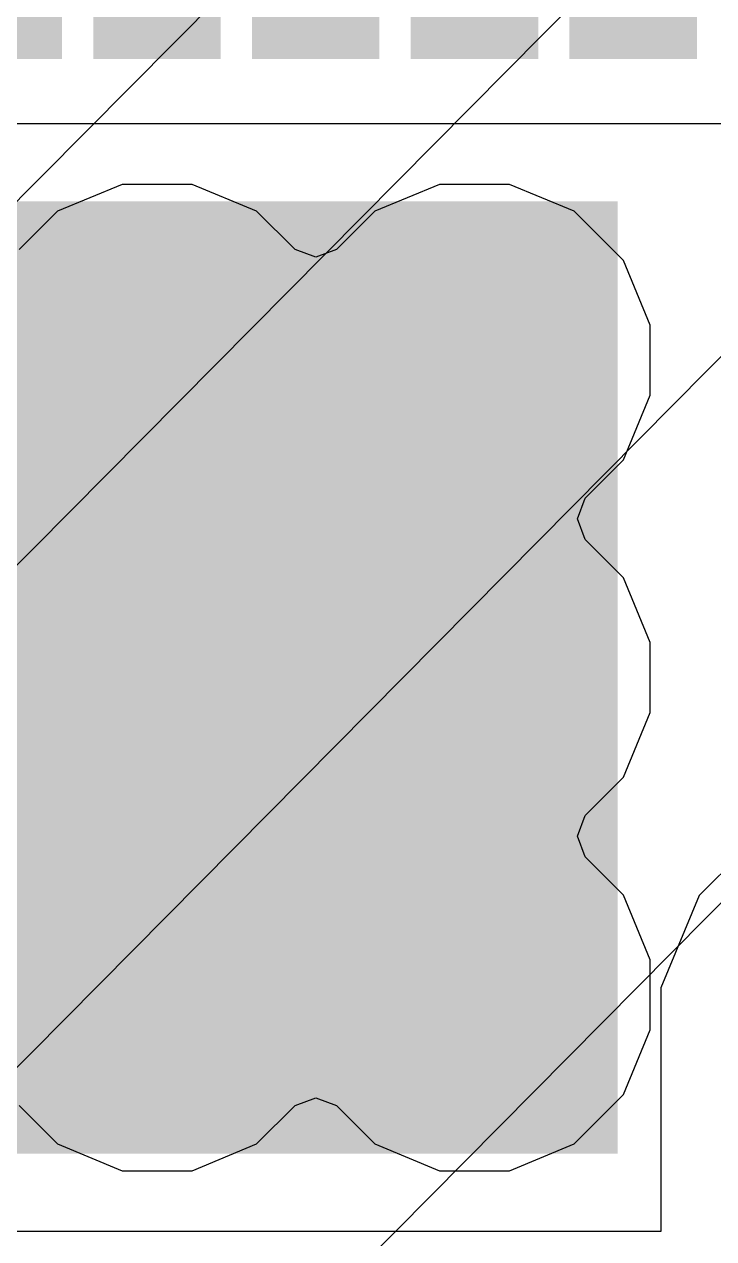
# Model space of a CAD drawing. Header units: inches. Extents: x -4 to 5258, y -4 to 5281.
# Drawn here: x 96.362 to 98.534, y 68.2 to 72.027 of the extents above; entities that cross this region are included whole.
import ezdxf

# ---------------------------------------------------------------- set-up
doc = ezdxf.new("R2010")
doc.units = ezdxf.units.IN
for name, color, linetype in [('Bottom Layer', 5, 'Continuous'), ('Bottom Solder', 6, 'Continuous'), ('Drill Drawing', 1, 'Continuous'), ('Layer 1', 16, 'Continuous'), ('Layer 2', 76, 'Continuous'), ('Top Layer', 1, 'Continuous'), ('Top Paste', 8, 'Continuous'), ('Top Solder', 216, 'Continuous'), ('Via Holes', 16, 'Continuous')]:
    doc.layers.add(name, color=color, linetype=linetype)

# ---------------------------------------------------------------- blocks, each defined once
blk = doc.blocks.new('HTSSOP_38_EP_4_4___5')
at = {"layer": 'Bottom Layer'}
h = blk.add_hatch(color=5, dxfattribs=at)
edge = h.paths.add_edge_path()
edge.add_arc((-1, -1), 0.3, 0, 360)
h = blk.add_hatch(color=5, dxfattribs=at)
edge = h.paths.add_edge_path()
edge.add_arc((0, -1), 0.3, 0, 360)
h = blk.add_hatch(color=5, dxfattribs=at)
edge = h.paths.add_edge_path()
edge.add_arc((1, -1), 0.3, 0, 360)
h = blk.add_hatch(color=5, dxfattribs=at)
edge = h.paths.add_edge_path()
edge.add_arc((-1, -2), 0.3, 0, 360)
h = blk.add_hatch(color=5, dxfattribs=at)
edge = h.paths.add_edge_path()
edge.add_arc((0, -2), 0.3, 0, 360)
h = blk.add_hatch(color=5, dxfattribs=at)
edge = h.paths.add_edge_path()
edge.add_arc((1, -2), 0.3, 0, 360)
at = {"layer": 'Bottom Solder'}
h = blk.add_hatch(color=6, dxfattribs=at)
edge = h.paths.add_edge_path()
edge.add_arc((-1, -1), 0.4016, 0, 360)
h = blk.add_hatch(color=6, dxfattribs=at)
edge = h.paths.add_edge_path()
edge.add_arc((0, -1), 0.4016, 0, 360)
h = blk.add_hatch(color=6, dxfattribs=at)
edge = h.paths.add_edge_path()
edge.add_arc((1, -1), 0.4016, 0, 360)
h = blk.add_hatch(color=6, dxfattribs=at)
edge = h.paths.add_edge_path()
edge.add_arc((-1, -2), 0.4016, 0, 360)
h = blk.add_hatch(color=6, dxfattribs=at)
edge = h.paths.add_edge_path()
edge.add_arc((0, -2), 0.4016, 0, 360)
h = blk.add_hatch(color=6, dxfattribs=at)
edge = h.paths.add_edge_path()
edge.add_arc((1, -2), 0.4016, 0, 360)
at = {"layer": 'Layer 1'}
h = blk.add_hatch(color=16, dxfattribs=at)
edge = h.paths.add_edge_path()
edge.add_arc((-1, -1), 0.3, 0, 360)
h = blk.add_hatch(color=16, dxfattribs=at)
edge = h.paths.add_edge_path()
edge.add_arc((0, -1), 0.3, 0, 360)
h = blk.add_hatch(color=16, dxfattribs=at)
edge = h.paths.add_edge_path()
edge.add_arc((1, -1), 0.3, 0, 360)
h = blk.add_hatch(color=16, dxfattribs=at)
edge = h.paths.add_edge_path()
edge.add_arc((-1, -2), 0.3, 0, 360)
h = blk.add_hatch(color=16, dxfattribs=at)
edge = h.paths.add_edge_path()
edge.add_arc((0, -2), 0.3, 0, 360)
h = blk.add_hatch(color=16, dxfattribs=at)
edge = h.paths.add_edge_path()
edge.add_arc((1, -2), 0.3, 0, 360)
at = {"layer": 'Layer 2'}
h = blk.add_hatch(color=76, dxfattribs=at)
edge = h.paths.add_edge_path()
edge.add_arc((-1, -1), 0.3, 0, 360)
h = blk.add_hatch(color=76, dxfattribs=at)
edge = h.paths.add_edge_path()
edge.add_arc((0, -1), 0.3, 0, 360)
h = blk.add_hatch(color=76, dxfattribs=at)
edge = h.paths.add_edge_path()
edge.add_arc((1, -1), 0.3, 0, 360)
h = blk.add_hatch(color=76, dxfattribs=at)
edge = h.paths.add_edge_path()
edge.add_arc((-1, -2), 0.3, 0, 360)
h = blk.add_hatch(color=76, dxfattribs=at)
edge = h.paths.add_edge_path()
edge.add_arc((0, -2), 0.3, 0, 360)
h = blk.add_hatch(color=76, dxfattribs=at)
edge = h.paths.add_edge_path()
edge.add_arc((1, -2), 0.3, 0, 360)
at = {"layer": 'Top Layer'}
for points in [[(1.45, 2.4), (1.45, -2.4), (-1.45, -2.4), (-1.45, 2.4)], [(3.6, -0.35), (3.6, -0.65), (2, -0.65), (2, -0.35)], [(3.6, -0.8499), (3.6, -1.1499), (2, -1.1499), (2, -0.8499)], [(3.6, -1.35), (3.6, -1.65), (2, -1.65), (2, -1.35)], [(3.6, -1.8499), (3.6, -2.1499), (2, -2.1499), (2, -1.8499)], [(3.6, -2.35), (3.6, -2.65), (2, -2.65), (2, -2.35)]]:
    blk.add_hatch(color=1, dxfattribs=at).paths.add_polyline_path(points)
h = blk.add_hatch(color=1, dxfattribs=at)
edge = h.paths.add_edge_path()
edge.add_arc((-1, -1), 0.3, 0, 360)
h = blk.add_hatch(color=1, dxfattribs=at)
edge = h.paths.add_edge_path()
edge.add_arc((0, -1), 0.3, 0, 360)
h = blk.add_hatch(color=1, dxfattribs=at)
edge = h.paths.add_edge_path()
edge.add_arc((1, -1), 0.3, 0, 360)
h = blk.add_hatch(color=1, dxfattribs=at)
edge = h.paths.add_edge_path()
edge.add_arc((-1, -2), 0.3, 0, 360)
h = blk.add_hatch(color=1, dxfattribs=at)
edge = h.paths.add_edge_path()
edge.add_arc((0, -2), 0.3, 0, 360)
h = blk.add_hatch(color=1, dxfattribs=at)
edge = h.paths.add_edge_path()
edge.add_arc((1, -2), 0.3, 0, 360)
at = {"layer": 'Top Paste'}
for points in [[(1.45, 2.4), (1.45, -2.4), (-1.45, -2.4), (-1.45, 2.4)], [(3.6, -0.35), (3.6, -0.65), (2, -0.65), (2, -0.35)], [(3.6, -0.8499), (3.6, -1.1499), (2, -1.1499), (2, -0.8499)], [(3.6, -1.35), (3.6, -1.65), (2, -1.65), (2, -1.35)], [(3.6, -1.8499), (3.6, -2.1499), (2, -2.1499), (2, -1.8499)], [(3.6, -2.35), (3.6, -2.65), (2, -2.65), (2, -2.35)]]:
    blk.add_hatch(color=8, dxfattribs=at).paths.add_polyline_path(points)
at = {"layer": 'Top Solder'}
for points in [[(1.5008, 2.4508), (1.5008, -2.4508), (-1.5008, -2.4508), (-1.5008, 2.4508)], [(3.6508, -0.2992), (3.6508, -0.7008), (1.9492, -0.7008), (1.9492, -0.2992)], [(3.6508, -0.7991), (3.6508, -1.2007), (1.9492, -1.2007), (1.9492, -0.7991)], [(3.6508, -1.2992), (3.6508, -1.7008), (1.9492, -1.7008), (1.9492, -1.2992)], [(3.6508, -1.7991), (3.6508, -2.2007), (1.9492, -2.2007), (1.9492, -1.7991)], [(3.6508, -2.2992), (3.6508, -2.7008), (1.9492, -2.7008), (1.9492, -2.2992)]]:
    blk.add_hatch(color=216, dxfattribs=at).paths.add_polyline_path(points)
h = blk.add_hatch(color=216, dxfattribs=at)
edge = h.paths.add_edge_path()
edge.add_arc((-1, -1), 0.4016, 0, 360)
h = blk.add_hatch(color=216, dxfattribs=at)
edge = h.paths.add_edge_path()
edge.add_arc((0, -1), 0.4016, 0, 360)
h = blk.add_hatch(color=216, dxfattribs=at)
edge = h.paths.add_edge_path()
edge.add_arc((1, -1), 0.4016, 0, 360)
h = blk.add_hatch(color=216, dxfattribs=at)
edge = h.paths.add_edge_path()
edge.add_arc((-1, -2), 0.4016, 0, 360)
h = blk.add_hatch(color=216, dxfattribs=at)
edge = h.paths.add_edge_path()
edge.add_arc((0, -2), 0.4016, 0, 360)
h = blk.add_hatch(color=216, dxfattribs=at)
edge = h.paths.add_edge_path()
edge.add_arc((1, -2), 0.4016, 0, 360)
at = {"layer": 'Via Holes'}
h = blk.add_hatch(color=7, dxfattribs=at)
edge = h.paths.add_edge_path()
edge.add_arc((-1, -1), 0.15, 0, 360)
h = blk.add_hatch(color=7, dxfattribs=at)
edge = h.paths.add_edge_path()
edge.add_arc((0, -1), 0.15, 0, 360)
h = blk.add_hatch(color=7, dxfattribs=at)
edge = h.paths.add_edge_path()
edge.add_arc((1, -1), 0.15, 0, 360)
h = blk.add_hatch(color=7, dxfattribs=at)
edge = h.paths.add_edge_path()
edge.add_arc((-1, -2), 0.15, 0, 360)
h = blk.add_hatch(color=7, dxfattribs=at)
edge = h.paths.add_edge_path()
edge.add_arc((0, -2), 0.15, 0, 360)
h = blk.add_hatch(color=7, dxfattribs=at)
edge = h.paths.add_edge_path()
edge.add_arc((1, -2), 0.15, 0, 360)
blk = doc.blocks.new('13_WQFN_HR__3_2__31')
at = {"layer": 'Top Solder'}
for p in [(-0.575, 1.8099), (-0.5467, -0.9227), (0.575, 1.81), (1.1783, -0.9227)]:
    blk.add_line(p, (5220.6763, 5271.621), dxfattribs=at)

msp = doc.modelspace()

# ---------------------------------------------------------------- hatches: boundary and pattern name
at = {"layer": 'Top Layer'}
msp.add_hatch(color=1, dxfattribs=at).paths.add_polyline_path([(98.1805, 71.4188), (92.7804, 71.4188), (92.7804, 68.5188), (98.1805, 68.5188)])

# ---------------------------------------------------------------- linework, layer by layer
at = {"layer": 'Drill Drawing'}
for points in [[(96.6535, 71.0958, 0.0508, 0.0508, 0), (96.6535, 71.2228, 0.0508, 0.0508, 0)], [(96.6535, 71.2228, 0.0508, 0.0508, 0), (96.9075, 71.2228, 0.0508, 0.0508, 0)], [(96.9075, 71.0958, 0.0508, 0.0508, 0), (96.9075, 71.2228, 0.0508, 0.0508, 0)], [(97.6535, 71.0958, 0.0508, 0.0508, 0), (97.6535, 71.2228, 0.0508, 0.0508, 0)], [(97.6535, 71.2228, 0.0508, 0.0508, 0), (97.9075, 71.2228, 0.0508, 0.0508, 0)], [(97.9075, 71.0958, 0.0508, 0.0508, 0), (97.9075, 71.2228, 0.0508, 0.0508, 0)], [(96.7043, 71.045, 0.0508, 0.0508, 0), (96.7043, 71.1212, 0.0508, 0.0508, 0)], [(96.7043, 71.1212, 0.0508, 0.0508, 0), (96.8567, 71.1212, 0.0508, 0.0508, 0)], [(96.8567, 71.045, 0.0508, 0.0508, 0), (96.8567, 71.1212, 0.0508, 0.0508, 0)], [(97.7043, 71.045, 0.0508, 0.0508, 0), (97.7043, 71.1212, 0.0508, 0.0508, 0)], [(97.7043, 71.1212, 0.0508, 0.0508, 0), (97.8567, 71.1212, 0.0508, 0.0508, 0)], [(97.8567, 71.045, 0.0508, 0.0508, 0), (97.8567, 71.1212, 0.0508, 0.0508, 0)], [(96.5265, 70.8418, 0.0508, 0.0508, 0), (96.5265, 71.0958, 0.0508, 0.0508, 0)], [(96.5265, 71.0958, 0.0508, 0.0508, 0), (96.6535, 71.0958, 0.0508, 0.0508, 0)], [(96.9075, 71.0958, 0.0508, 0.0508, 0), (97.0345, 71.0958, 0.0508, 0.0508, 0)], [(97.0345, 70.8418, 0.0508, 0.0508, 0), (97.0345, 71.0958, 0.0508, 0.0508, 0)], [(97.5265, 70.8418, 0.0508, 0.0508, 0), (97.5265, 71.0958, 0.0508, 0.0508, 0)], [(97.5265, 71.0958, 0.0508, 0.0508, 0), (97.6535, 71.0958, 0.0508, 0.0508, 0)], [(97.9075, 71.0958, 0.0508, 0.0508, 0), (98.0345, 71.0958, 0.0508, 0.0508, 0)], [(98.0345, 70.8418, 0.0508, 0.0508, 0), (98.0345, 71.0958, 0.0508, 0.0508, 0)], [(96.6281, 70.8926, 0.0508, 0.0508, 0), (96.6281, 71.045, 0.0508, 0.0508, 0)], [(96.6281, 71.045, 0.0508, 0.0508, 0), (96.7043, 71.045, 0.0508, 0.0508, 0)], [(96.8567, 71.045, 0.0508, 0.0508, 0), (96.9329, 71.045, 0.0508, 0.0508, 0)], [(96.9329, 70.8926, 0.0508, 0.0508, 0), (96.9329, 71.045, 0.0508, 0.0508, 0)], [(97.6281, 70.8926, 0.0508, 0.0508, 0), (97.6281, 71.045, 0.0508, 0.0508, 0)], [(97.6281, 71.045, 0.0508, 0.0508, 0), (97.7043, 71.045, 0.0508, 0.0508, 0)], [(97.8567, 71.045, 0.0508, 0.0508, 0), (97.9329, 71.045, 0.0508, 0.0508, 0)], [(97.9329, 70.8926, 0.0508, 0.0508, 0), (97.9329, 71.045, 0.0508, 0.0508, 0)], [(96.6281, 70.8926, 0.0508, 0.0508, 0), (96.7043, 70.8926, 0.0508, 0.0508, 0)], [(96.7043, 70.8164, 0.0508, 0.0508, 0), (96.7043, 70.8926, 0.0508, 0.0508, 0)], [(96.8567, 70.8926, 0.0508, 0.0508, 0), (96.9329, 70.8926, 0.0508, 0.0508, 0)], [(96.8567, 70.8164, 0.0508, 0.0508, 0), (96.8567, 70.8926, 0.0508, 0.0508, 0)], [(97.6281, 70.8926, 0.0508, 0.0508, 0), (97.7043, 70.8926, 0.0508, 0.0508, 0)], [(97.7043, 70.8164, 0.0508, 0.0508, 0), (97.7043, 70.8926, 0.0508, 0.0508, 0)], [(97.8567, 70.8926, 0.0508, 0.0508, 0), (97.9329, 70.8926, 0.0508, 0.0508, 0)], [(97.8567, 70.8164, 0.0508, 0.0508, 0), (97.8567, 70.8926, 0.0508, 0.0508, 0)], [(96.5265, 70.8418, 0.0508, 0.0508, 0), (96.6535, 70.8418, 0.0508, 0.0508, 0)], [(96.6535, 70.7148, 0.0508, 0.0508, 0), (96.6535, 70.8418, 0.0508, 0.0508, 0)], [(96.7043, 70.8164, 0.0508, 0.0508, 0), (96.8567, 70.8164, 0.0508, 0.0508, 0)], [(96.9075, 70.8418, 0.0508, 0.0508, 0), (97.0345, 70.8418, 0.0508, 0.0508, 0)], [(96.9075, 70.7148, 0.0508, 0.0508, 0), (96.9075, 70.8418, 0.0508, 0.0508, 0)], [(97.5265, 70.8418, 0.0508, 0.0508, 0), (97.6535, 70.8418, 0.0508, 0.0508, 0)], [(97.6535, 70.7148, 0.0508, 0.0508, 0), (97.6535, 70.8418, 0.0508, 0.0508, 0)], [(97.7043, 70.8164, 0.0508, 0.0508, 0), (97.8567, 70.8164, 0.0508, 0.0508, 0)], [(97.9075, 70.8418, 0.0508, 0.0508, 0), (98.0345, 70.8418, 0.0508, 0.0508, 0)], [(97.9075, 70.7148, 0.0508, 0.0508, 0), (97.9075, 70.8418, 0.0508, 0.0508, 0)], [(96.6535, 70.7148, 0.0508, 0.0508, 0), (96.9075, 70.7148, 0.0508, 0.0508, 0)], [(97.6535, 70.7148, 0.0508, 0.0508, 0), (97.9075, 70.7148, 0.0508, 0.0508, 0)], [(96.6535, 70.0958, 0.0508, 0.0508, 0), (96.6535, 70.2228, 0.0508, 0.0508, 0)], [(96.6535, 70.2228, 0.0508, 0.0508, 0), (96.9075, 70.2228, 0.0508, 0.0508, 0)], [(96.9075, 70.0958, 0.0508, 0.0508, 0), (96.9075, 70.2228, 0.0508, 0.0508, 0)], [(97.6535, 70.0958, 0.0508, 0.0508, 0), (97.6535, 70.2228, 0.0508, 0.0508, 0)], [(97.6535, 70.2228, 0.0508, 0.0508, 0), (97.9075, 70.2228, 0.0508, 0.0508, 0)], [(97.9075, 70.0958, 0.0508, 0.0508, 0), (97.9075, 70.2228, 0.0508, 0.0508, 0)], [(96.5265, 69.8418, 0.0508, 0.0508, 0), (96.5265, 70.0958, 0.0508, 0.0508, 0)], [(96.5265, 70.0958, 0.0508, 0.0508, 0), (96.6535, 70.0958, 0.0508, 0.0508, 0)], [(96.7043, 70.045, 0.0508, 0.0508, 0), (96.7043, 70.1212, 0.0508, 0.0508, 0)], [(96.7043, 70.1212, 0.0508, 0.0508, 0), (96.8567, 70.1212, 0.0508, 0.0508, 0)], [(96.8567, 70.045, 0.0508, 0.0508, 0), (96.8567, 70.1212, 0.0508, 0.0508, 0)], [(96.9075, 70.0958, 0.0508, 0.0508, 0), (97.0345, 70.0958, 0.0508, 0.0508, 0)], [(97.0345, 69.8418, 0.0508, 0.0508, 0), (97.0345, 70.0958, 0.0508, 0.0508, 0)], [(97.5265, 69.8418, 0.0508, 0.0508, 0), (97.5265, 70.0958, 0.0508, 0.0508, 0)], [(97.5265, 70.0958, 0.0508, 0.0508, 0), (97.6535, 70.0958, 0.0508, 0.0508, 0)], [(97.7043, 70.045, 0.0508, 0.0508, 0), (97.7043, 70.1212, 0.0508, 0.0508, 0)], [(97.7043, 70.1212, 0.0508, 0.0508, 0), (97.8567, 70.1212, 0.0508, 0.0508, 0)], [(97.8567, 70.045, 0.0508, 0.0508, 0), (97.8567, 70.1212, 0.0508, 0.0508, 0)], [(97.9075, 70.0958, 0.0508, 0.0508, 0), (98.0345, 70.0958, 0.0508, 0.0508, 0)], [(98.0345, 69.8418, 0.0508, 0.0508, 0), (98.0345, 70.0958, 0.0508, 0.0508, 0)], [(96.6281, 69.8926, 0.0508, 0.0508, 0), (96.6281, 70.045, 0.0508, 0.0508, 0)], [(96.6281, 70.045, 0.0508, 0.0508, 0), (96.7043, 70.045, 0.0508, 0.0508, 0)], [(96.8567, 70.045, 0.0508, 0.0508, 0), (96.9329, 70.045, 0.0508, 0.0508, 0)], [(96.9329, 69.8926, 0.0508, 0.0508, 0), (96.9329, 70.045, 0.0508, 0.0508, 0)], [(97.6281, 69.8926, 0.0508, 0.0508, 0), (97.6281, 70.045, 0.0508, 0.0508, 0)], [(97.6281, 70.045, 0.0508, 0.0508, 0), (97.7043, 70.045, 0.0508, 0.0508, 0)], [(97.8567, 70.045, 0.0508, 0.0508, 0), (97.9329, 70.045, 0.0508, 0.0508, 0)], [(97.9329, 69.8926, 0.0508, 0.0508, 0), (97.9329, 70.045, 0.0508, 0.0508, 0)], [(96.6281, 69.8926, 0.0508, 0.0508, 0), (96.7043, 69.8926, 0.0508, 0.0508, 0)], [(96.7043, 69.8164, 0.0508, 0.0508, 0), (96.7043, 69.8926, 0.0508, 0.0508, 0)], [(96.8567, 69.8926, 0.0508, 0.0508, 0), (96.9329, 69.8926, 0.0508, 0.0508, 0)], [(96.8567, 69.8164, 0.0508, 0.0508, 0), (96.8567, 69.8926, 0.0508, 0.0508, 0)], [(97.6281, 69.8926, 0.0508, 0.0508, 0), (97.7043, 69.8926, 0.0508, 0.0508, 0)], [(97.7043, 69.8164, 0.0508, 0.0508, 0), (97.7043, 69.8926, 0.0508, 0.0508, 0)], [(97.8567, 69.8926, 0.0508, 0.0508, 0), (97.9329, 69.8926, 0.0508, 0.0508, 0)], [(97.8567, 69.8164, 0.0508, 0.0508, 0), (97.8567, 69.8926, 0.0508, 0.0508, 0)], [(96.5265, 69.8418, 0.0508, 0.0508, 0), (96.6535, 69.8418, 0.0508, 0.0508, 0)], [(96.6535, 69.7148, 0.0508, 0.0508, 0), (96.6535, 69.8418, 0.0508, 0.0508, 0)], [(96.7043, 69.8164, 0.0508, 0.0508, 0), (96.8567, 69.8164, 0.0508, 0.0508, 0)], [(96.9075, 69.8418, 0.0508, 0.0508, 0), (97.0345, 69.8418, 0.0508, 0.0508, 0)], [(96.9075, 69.7148, 0.0508, 0.0508, 0), (96.9075, 69.8418, 0.0508, 0.0508, 0)], [(97.5265, 69.8418, 0.0508, 0.0508, 0), (97.6535, 69.8418, 0.0508, 0.0508, 0)], [(97.6535, 69.7148, 0.0508, 0.0508, 0), (97.6535, 69.8418, 0.0508, 0.0508, 0)], [(97.7043, 69.8164, 0.0508, 0.0508, 0), (97.8567, 69.8164, 0.0508, 0.0508, 0)], [(97.9075, 69.8418, 0.0508, 0.0508, 0), (98.0345, 69.8418, 0.0508, 0.0508, 0)], [(97.9075, 69.7148, 0.0508, 0.0508, 0), (97.9075, 69.8418, 0.0508, 0.0508, 0)], [(96.6535, 69.7148, 0.0508, 0.0508, 0), (96.9075, 69.7148, 0.0508, 0.0508, 0)], [(97.6535, 69.7148, 0.0508, 0.0508, 0), (97.9075, 69.7148, 0.0508, 0.0508, 0)], [(96.6535, 69.0958, 0.0508, 0.0508, 0), (96.6535, 69.2228, 0.0508, 0.0508, 0)], [(96.6535, 69.2228, 0.0508, 0.0508, 0), (96.9075, 69.2228, 0.0508, 0.0508, 0)], [(96.9075, 69.0958, 0.0508, 0.0508, 0), (96.9075, 69.2228, 0.0508, 0.0508, 0)], [(97.6535, 69.0958, 0.0508, 0.0508, 0), (97.6535, 69.2228, 0.0508, 0.0508, 0)], [(97.6535, 69.2228, 0.0508, 0.0508, 0), (97.9075, 69.2228, 0.0508, 0.0508, 0)], [(97.9075, 69.0958, 0.0508, 0.0508, 0), (97.9075, 69.2228, 0.0508, 0.0508, 0)], [(96.5265, 68.8418, 0.0508, 0.0508, 0), (96.5265, 69.0958, 0.0508, 0.0508, 0)], [(96.5265, 69.0958, 0.0508, 0.0508, 0), (96.6535, 69.0958, 0.0508, 0.0508, 0)], [(96.7043, 69.045, 0.0508, 0.0508, 0), (96.7043, 69.1212, 0.0508, 0.0508, 0)], [(96.7043, 69.1212, 0.0508, 0.0508, 0), (96.8567, 69.1212, 0.0508, 0.0508, 0)], [(96.8567, 69.045, 0.0508, 0.0508, 0), (96.8567, 69.1212, 0.0508, 0.0508, 0)], [(96.9075, 69.0958, 0.0508, 0.0508, 0), (97.0345, 69.0958, 0.0508, 0.0508, 0)], [(97.0345, 68.8418, 0.0508, 0.0508, 0), (97.0345, 69.0958, 0.0508, 0.0508, 0)], [(97.5265, 68.8418, 0.0508, 0.0508, 0), (97.5265, 69.0958, 0.0508, 0.0508, 0)], [(97.5265, 69.0958, 0.0508, 0.0508, 0), (97.6535, 69.0958, 0.0508, 0.0508, 0)], [(97.7043, 69.045, 0.0508, 0.0508, 0), (97.7043, 69.1212, 0.0508, 0.0508, 0)], [(97.7043, 69.1212, 0.0508, 0.0508, 0), (97.8567, 69.1212, 0.0508, 0.0508, 0)], [(97.8567, 69.045, 0.0508, 0.0508, 0), (97.8567, 69.1212, 0.0508, 0.0508, 0)], [(97.9075, 69.0958, 0.0508, 0.0508, 0), (98.0345, 69.0958, 0.0508, 0.0508, 0)], [(98.0345, 68.8418, 0.0508, 0.0508, 0), (98.0345, 69.0958, 0.0508, 0.0508, 0)], [(96.6281, 68.8926, 0.0508, 0.0508, 0), (96.6281, 69.045, 0.0508, 0.0508, 0)], [(96.6281, 69.045, 0.0508, 0.0508, 0), (96.7043, 69.045, 0.0508, 0.0508, 0)], [(96.8567, 69.045, 0.0508, 0.0508, 0), (96.9329, 69.045, 0.0508, 0.0508, 0)], [(96.9329, 68.8926, 0.0508, 0.0508, 0), (96.9329, 69.045, 0.0508, 0.0508, 0)], [(97.6281, 68.8926, 0.0508, 0.0508, 0), (97.6281, 69.045, 0.0508, 0.0508, 0)], [(97.6281, 69.045, 0.0508, 0.0508, 0), (97.7043, 69.045, 0.0508, 0.0508, 0)], [(97.8567, 69.045, 0.0508, 0.0508, 0), (97.9329, 69.045, 0.0508, 0.0508, 0)], [(97.9329, 68.8926, 0.0508, 0.0508, 0), (97.9329, 69.045, 0.0508, 0.0508, 0)], [(96.6281, 68.8926, 0.0508, 0.0508, 0), (96.7043, 68.8926, 0.0508, 0.0508, 0)], [(96.7043, 68.8164, 0.0508, 0.0508, 0), (96.7043, 68.8926, 0.0508, 0.0508, 0)], [(96.8567, 68.8926, 0.0508, 0.0508, 0), (96.9329, 68.8926, 0.0508, 0.0508, 0)], [(96.8567, 68.8164, 0.0508, 0.0508, 0), (96.8567, 68.8926, 0.0508, 0.0508, 0)], [(97.6281, 68.8926, 0.0508, 0.0508, 0), (97.7043, 68.8926, 0.0508, 0.0508, 0)], [(97.7043, 68.8164, 0.0508, 0.0508, 0), (97.7043, 68.8926, 0.0508, 0.0508, 0)], [(97.8567, 68.8926, 0.0508, 0.0508, 0), (97.9329, 68.8926, 0.0508, 0.0508, 0)], [(97.8567, 68.8164, 0.0508, 0.0508, 0), (97.8567, 68.8926, 0.0508, 0.0508, 0)], [(96.5265, 68.8418, 0.0508, 0.0508, 0), (96.6535, 68.8418, 0.0508, 0.0508, 0)], [(96.6535, 68.7148, 0.0508, 0.0508, 0), (96.6535, 68.8418, 0.0508, 0.0508, 0)], [(96.9075, 68.8418, 0.0508, 0.0508, 0), (97.0345, 68.8418, 0.0508, 0.0508, 0)], [(96.9075, 68.7148, 0.0508, 0.0508, 0), (96.9075, 68.8418, 0.0508, 0.0508, 0)], [(97.5265, 68.8418, 0.0508, 0.0508, 0), (97.6535, 68.8418, 0.0508, 0.0508, 0)], [(97.6535, 68.7148, 0.0508, 0.0508, 0), (97.6535, 68.8418, 0.0508, 0.0508, 0)], [(97.9075, 68.8418, 0.0508, 0.0508, 0), (98.0345, 68.8418, 0.0508, 0.0508, 0)], [(97.9075, 68.7148, 0.0508, 0.0508, 0), (97.9075, 68.8418, 0.0508, 0.0508, 0)], [(96.7043, 68.8164, 0.0508, 0.0508, 0), (96.8567, 68.8164, 0.0508, 0.0508, 0)], [(97.7043, 68.8164, 0.0508, 0.0508, 0), (97.8567, 68.8164, 0.0508, 0.0508, 0)], [(96.6535, 68.7148, 0.0508, 0.0508, 0), (96.9075, 68.7148, 0.0508, 0.0508, 0)], [(97.6535, 68.7148, 0.0508, 0.0508, 0), (97.9075, 68.7148, 0.0508, 0.0508, 0)]]:
    msp.add_lwpolyline(points, format="xyseb", dxfattribs=at)
for points in [[(96.6408, 71.2228, 0.0254, 0.0254, 1), (96.6662, 71.2228, 0.0254, 0.0254, 1)], [(96.6408, 71.2228, 0.0254, 0.0254, 1), (96.6662, 71.2228, 0.0254, 0.0254, 1)], [(96.8948, 71.2228, 0.0254, 0.0254, 1), (96.9202, 71.2228, 0.0254, 0.0254, 1)], [(96.8948, 71.2228, 0.0254, 0.0254, 1), (96.9202, 71.2228, 0.0254, 0.0254, 1)], [(97.6408, 71.2228, 0.0254, 0.0254, 1), (97.6662, 71.2228, 0.0254, 0.0254, 1)], [(97.6408, 71.2228, 0.0254, 0.0254, 1), (97.6662, 71.2228, 0.0254, 0.0254, 1)], [(97.8948, 71.2228, 0.0254, 0.0254, 1), (97.9202, 71.2228, 0.0254, 0.0254, 1)], [(97.8948, 71.2228, 0.0254, 0.0254, 1), (97.9202, 71.2228, 0.0254, 0.0254, 1)], [(96.6916, 71.1212, 0.0254, 0.0254, 1), (96.717, 71.1212, 0.0254, 0.0254, 1)], [(96.6916, 71.1212, 0.0254, 0.0254, 1), (96.717, 71.1212, 0.0254, 0.0254, 1)], [(96.844, 71.1212, 0.0254, 0.0254, 1), (96.8694, 71.1212, 0.0254, 0.0254, 1)], [(96.844, 71.1212, 0.0254, 0.0254, 1), (96.8694, 71.1212, 0.0254, 0.0254, 1)], [(97.6916, 71.1212, 0.0254, 0.0254, 1), (97.717, 71.1212, 0.0254, 0.0254, 1)], [(97.6916, 71.1212, 0.0254, 0.0254, 1), (97.717, 71.1212, 0.0254, 0.0254, 1)], [(97.844, 71.1212, 0.0254, 0.0254, 1), (97.8694, 71.1212, 0.0254, 0.0254, 1)], [(97.844, 71.1212, 0.0254, 0.0254, 1), (97.8694, 71.1212, 0.0254, 0.0254, 1)], [(96.5138, 71.0958, 0.0254, 0.0254, 1), (96.5392, 71.0958, 0.0254, 0.0254, 1)], [(96.5138, 71.0958, 0.0254, 0.0254, 1), (96.5392, 71.0958, 0.0254, 0.0254, 1)], [(96.6408, 71.0958, 0.0254, 0.0254, 1), (96.6662, 71.0958, 0.0254, 0.0254, 1)], [(96.6408, 71.0958, 0.0254, 0.0254, 1), (96.6662, 71.0958, 0.0254, 0.0254, 1)], [(96.8948, 71.0958, 0.0254, 0.0254, 1), (96.9202, 71.0958, 0.0254, 0.0254, 1)], [(96.8948, 71.0958, 0.0254, 0.0254, 1), (96.9202, 71.0958, 0.0254, 0.0254, 1)], [(97.0218, 71.0958, 0.0254, 0.0254, 1), (97.0472, 71.0958, 0.0254, 0.0254, 1)], [(97.0218, 71.0958, 0.0254, 0.0254, 1), (97.0472, 71.0958, 0.0254, 0.0254, 1)], [(97.5138, 71.0958, 0.0254, 0.0254, 1), (97.5392, 71.0958, 0.0254, 0.0254, 1)], [(97.5138, 71.0958, 0.0254, 0.0254, 1), (97.5392, 71.0958, 0.0254, 0.0254, 1)], [(97.6408, 71.0958, 0.0254, 0.0254, 1), (97.6662, 71.0958, 0.0254, 0.0254, 1)], [(97.6408, 71.0958, 0.0254, 0.0254, 1), (97.6662, 71.0958, 0.0254, 0.0254, 1)], [(97.8948, 71.0958, 0.0254, 0.0254, 1), (97.9202, 71.0958, 0.0254, 0.0254, 1)], [(97.8948, 71.0958, 0.0254, 0.0254, 1), (97.9202, 71.0958, 0.0254, 0.0254, 1)], [(98.0218, 71.0958, 0.0254, 0.0254, 1), (98.0472, 71.0958, 0.0254, 0.0254, 1)], [(98.0218, 71.0958, 0.0254, 0.0254, 1), (98.0472, 71.0958, 0.0254, 0.0254, 1)], [(96.6154, 71.045, 0.0254, 0.0254, 1), (96.6408, 71.045, 0.0254, 0.0254, 1)], [(96.6154, 71.045, 0.0254, 0.0254, 1), (96.6408, 71.045, 0.0254, 0.0254, 1)], [(96.6916, 71.045, 0.0254, 0.0254, 1), (96.717, 71.045, 0.0254, 0.0254, 1)], [(96.6916, 71.045, 0.0254, 0.0254, 1), (96.717, 71.045, 0.0254, 0.0254, 1)], [(96.844, 71.045, 0.0254, 0.0254, 1), (96.8694, 71.045, 0.0254, 0.0254, 1)], [(96.844, 71.045, 0.0254, 0.0254, 1), (96.8694, 71.045, 0.0254, 0.0254, 1)], [(96.9202, 71.045, 0.0254, 0.0254, 1), (96.9456, 71.045, 0.0254, 0.0254, 1)], [(96.9202, 71.045, 0.0254, 0.0254, 1), (96.9456, 71.045, 0.0254, 0.0254, 1)], [(97.6154, 71.045, 0.0254, 0.0254, 1), (97.6408, 71.045, 0.0254, 0.0254, 1)], [(97.6154, 71.045, 0.0254, 0.0254, 1), (97.6408, 71.045, 0.0254, 0.0254, 1)], [(97.6916, 71.045, 0.0254, 0.0254, 1), (97.717, 71.045, 0.0254, 0.0254, 1)], [(97.6916, 71.045, 0.0254, 0.0254, 1), (97.717, 71.045, 0.0254, 0.0254, 1)], [(97.844, 71.045, 0.0254, 0.0254, 1), (97.8694, 71.045, 0.0254, 0.0254, 1)], [(97.844, 71.045, 0.0254, 0.0254, 1), (97.8694, 71.045, 0.0254, 0.0254, 1)], [(97.9202, 71.045, 0.0254, 0.0254, 1), (97.9456, 71.045, 0.0254, 0.0254, 1)], [(97.9202, 71.045, 0.0254, 0.0254, 1), (97.9456, 71.045, 0.0254, 0.0254, 1)], [(96.6154, 70.8926, 0.0254, 0.0254, 1), (96.6408, 70.8926, 0.0254, 0.0254, 1)], [(96.6154, 70.8926, 0.0254, 0.0254, 1), (96.6408, 70.8926, 0.0254, 0.0254, 1)], [(96.6916, 70.8926, 0.0254, 0.0254, 1), (96.717, 70.8926, 0.0254, 0.0254, 1)], [(96.6916, 70.8926, 0.0254, 0.0254, 1), (96.717, 70.8926, 0.0254, 0.0254, 1)], [(96.844, 70.8926, 0.0254, 0.0254, 1), (96.8694, 70.8926, 0.0254, 0.0254, 1)], [(96.844, 70.8926, 0.0254, 0.0254, 1), (96.8694, 70.8926, 0.0254, 0.0254, 1)], [(96.9202, 70.8926, 0.0254, 0.0254, 1), (96.9456, 70.8926, 0.0254, 0.0254, 1)], [(96.9202, 70.8926, 0.0254, 0.0254, 1), (96.9456, 70.8926, 0.0254, 0.0254, 1)], [(97.6154, 70.8926, 0.0254, 0.0254, 1), (97.6408, 70.8926, 0.0254, 0.0254, 1)], [(97.6154, 70.8926, 0.0254, 0.0254, 1), (97.6408, 70.8926, 0.0254, 0.0254, 1)], [(97.6916, 70.8926, 0.0254, 0.0254, 1), (97.717, 70.8926, 0.0254, 0.0254, 1)], [(97.6916, 70.8926, 0.0254, 0.0254, 1), (97.717, 70.8926, 0.0254, 0.0254, 1)], [(97.844, 70.8926, 0.0254, 0.0254, 1), (97.8694, 70.8926, 0.0254, 0.0254, 1)], [(97.844, 70.8926, 0.0254, 0.0254, 1), (97.8694, 70.8926, 0.0254, 0.0254, 1)], [(97.9202, 70.8926, 0.0254, 0.0254, 1), (97.9456, 70.8926, 0.0254, 0.0254, 1)], [(97.9202, 70.8926, 0.0254, 0.0254, 1), (97.9456, 70.8926, 0.0254, 0.0254, 1)], [(96.5138, 70.8418, 0.0254, 0.0254, 1), (96.5392, 70.8418, 0.0254, 0.0254, 1)], [(96.5138, 70.8418, 0.0254, 0.0254, 1), (96.5392, 70.8418, 0.0254, 0.0254, 1)], [(96.6408, 70.8418, 0.0254, 0.0254, 1), (96.6662, 70.8418, 0.0254, 0.0254, 1)], [(96.6408, 70.8418, 0.0254, 0.0254, 1), (96.6662, 70.8418, 0.0254, 0.0254, 1)], [(96.6916, 70.8164, 0.0254, 0.0254, 1), (96.717, 70.8164, 0.0254, 0.0254, 1)], [(96.6916, 70.8164, 0.0254, 0.0254, 1), (96.717, 70.8164, 0.0254, 0.0254, 1)], [(96.844, 70.8164, 0.0254, 0.0254, 1), (96.8694, 70.8164, 0.0254, 0.0254, 1)], [(96.844, 70.8164, 0.0254, 0.0254, 1), (96.8694, 70.8164, 0.0254, 0.0254, 1)], [(96.8948, 70.8418, 0.0254, 0.0254, 1), (96.9202, 70.8418, 0.0254, 0.0254, 1)], [(96.8948, 70.8418, 0.0254, 0.0254, 1), (96.9202, 70.8418, 0.0254, 0.0254, 1)], [(97.0218, 70.8418, 0.0254, 0.0254, 1), (97.0472, 70.8418, 0.0254, 0.0254, 1)], [(97.0218, 70.8418, 0.0254, 0.0254, 1), (97.0472, 70.8418, 0.0254, 0.0254, 1)], [(97.5138, 70.8418, 0.0254, 0.0254, 1), (97.5392, 70.8418, 0.0254, 0.0254, 1)], [(97.5138, 70.8418, 0.0254, 0.0254, 1), (97.5392, 70.8418, 0.0254, 0.0254, 1)], [(97.6408, 70.8418, 0.0254, 0.0254, 1), (97.6662, 70.8418, 0.0254, 0.0254, 1)], [(97.6408, 70.8418, 0.0254, 0.0254, 1), (97.6662, 70.8418, 0.0254, 0.0254, 1)], [(97.6916, 70.8164, 0.0254, 0.0254, 1), (97.717, 70.8164, 0.0254, 0.0254, 1)], [(97.6916, 70.8164, 0.0254, 0.0254, 1), (97.717, 70.8164, 0.0254, 0.0254, 1)], [(97.844, 70.8164, 0.0254, 0.0254, 1), (97.8694, 70.8164, 0.0254, 0.0254, 1)], [(97.844, 70.8164, 0.0254, 0.0254, 1), (97.8694, 70.8164, 0.0254, 0.0254, 1)], [(97.8948, 70.8418, 0.0254, 0.0254, 1), (97.9202, 70.8418, 0.0254, 0.0254, 1)], [(97.8948, 70.8418, 0.0254, 0.0254, 1), (97.9202, 70.8418, 0.0254, 0.0254, 1)], [(98.0218, 70.8418, 0.0254, 0.0254, 1), (98.0472, 70.8418, 0.0254, 0.0254, 1)], [(98.0218, 70.8418, 0.0254, 0.0254, 1), (98.0472, 70.8418, 0.0254, 0.0254, 1)], [(96.6408, 70.7148, 0.0254, 0.0254, 1), (96.6662, 70.7148, 0.0254, 0.0254, 1)], [(96.6408, 70.7148, 0.0254, 0.0254, 1), (96.6662, 70.7148, 0.0254, 0.0254, 1)], [(96.8948, 70.7148, 0.0254, 0.0254, 1), (96.9202, 70.7148, 0.0254, 0.0254, 1)], [(96.8948, 70.7148, 0.0254, 0.0254, 1), (96.9202, 70.7148, 0.0254, 0.0254, 1)], [(97.6408, 70.7148, 0.0254, 0.0254, 1), (97.6662, 70.7148, 0.0254, 0.0254, 1)], [(97.6408, 70.7148, 0.0254, 0.0254, 1), (97.6662, 70.7148, 0.0254, 0.0254, 1)], [(97.8948, 70.7148, 0.0254, 0.0254, 1), (97.9202, 70.7148, 0.0254, 0.0254, 1)], [(97.8948, 70.7148, 0.0254, 0.0254, 1), (97.9202, 70.7148, 0.0254, 0.0254, 1)], [(96.6408, 70.2228, 0.0254, 0.0254, 1), (96.6662, 70.2228, 0.0254, 0.0254, 1)], [(96.6408, 70.2228, 0.0254, 0.0254, 1), (96.6662, 70.2228, 0.0254, 0.0254, 1)], [(96.8948, 70.2228, 0.0254, 0.0254, 1), (96.9202, 70.2228, 0.0254, 0.0254, 1)], [(96.8948, 70.2228, 0.0254, 0.0254, 1), (96.9202, 70.2228, 0.0254, 0.0254, 1)], [(97.6408, 70.2228, 0.0254, 0.0254, 1), (97.6662, 70.2228, 0.0254, 0.0254, 1)], [(97.6408, 70.2228, 0.0254, 0.0254, 1), (97.6662, 70.2228, 0.0254, 0.0254, 1)], [(97.8948, 70.2228, 0.0254, 0.0254, 1), (97.9202, 70.2228, 0.0254, 0.0254, 1)], [(97.8948, 70.2228, 0.0254, 0.0254, 1), (97.9202, 70.2228, 0.0254, 0.0254, 1)], [(96.5138, 70.0958, 0.0254, 0.0254, 1), (96.5392, 70.0958, 0.0254, 0.0254, 1)], [(96.5138, 70.0958, 0.0254, 0.0254, 1), (96.5392, 70.0958, 0.0254, 0.0254, 1)], [(96.6408, 70.0958, 0.0254, 0.0254, 1), (96.6662, 70.0958, 0.0254, 0.0254, 1)], [(96.6408, 70.0958, 0.0254, 0.0254, 1), (96.6662, 70.0958, 0.0254, 0.0254, 1)], [(96.6916, 70.1212, 0.0254, 0.0254, 1), (96.717, 70.1212, 0.0254, 0.0254, 1)], [(96.6916, 70.1212, 0.0254, 0.0254, 1), (96.717, 70.1212, 0.0254, 0.0254, 1)], [(96.844, 70.1212, 0.0254, 0.0254, 1), (96.8694, 70.1212, 0.0254, 0.0254, 1)], [(96.844, 70.1212, 0.0254, 0.0254, 1), (96.8694, 70.1212, 0.0254, 0.0254, 1)], [(96.8948, 70.0958, 0.0254, 0.0254, 1), (96.9202, 70.0958, 0.0254, 0.0254, 1)], [(96.8948, 70.0958, 0.0254, 0.0254, 1), (96.9202, 70.0958, 0.0254, 0.0254, 1)], [(97.0218, 70.0958, 0.0254, 0.0254, 1), (97.0472, 70.0958, 0.0254, 0.0254, 1)], [(97.0218, 70.0958, 0.0254, 0.0254, 1), (97.0472, 70.0958, 0.0254, 0.0254, 1)], [(97.5138, 70.0958, 0.0254, 0.0254, 1), (97.5392, 70.0958, 0.0254, 0.0254, 1)], [(97.5138, 70.0958, 0.0254, 0.0254, 1), (97.5392, 70.0958, 0.0254, 0.0254, 1)], [(97.6408, 70.0958, 0.0254, 0.0254, 1), (97.6662, 70.0958, 0.0254, 0.0254, 1)], [(97.6408, 70.0958, 0.0254, 0.0254, 1), (97.6662, 70.0958, 0.0254, 0.0254, 1)], [(97.6916, 70.1212, 0.0254, 0.0254, 1), (97.717, 70.1212, 0.0254, 0.0254, 1)], [(97.6916, 70.1212, 0.0254, 0.0254, 1), (97.717, 70.1212, 0.0254, 0.0254, 1)], [(97.844, 70.1212, 0.0254, 0.0254, 1), (97.8694, 70.1212, 0.0254, 0.0254, 1)], [(97.844, 70.1212, 0.0254, 0.0254, 1), (97.8694, 70.1212, 0.0254, 0.0254, 1)], [(97.8948, 70.0958, 0.0254, 0.0254, 1), (97.9202, 70.0958, 0.0254, 0.0254, 1)], [(97.8948, 70.0958, 0.0254, 0.0254, 1), (97.9202, 70.0958, 0.0254, 0.0254, 1)], [(98.0218, 70.0958, 0.0254, 0.0254, 1), (98.0472, 70.0958, 0.0254, 0.0254, 1)], [(98.0218, 70.0958, 0.0254, 0.0254, 1), (98.0472, 70.0958, 0.0254, 0.0254, 1)], [(96.6154, 70.045, 0.0254, 0.0254, 1), (96.6408, 70.045, 0.0254, 0.0254, 1)], [(96.6154, 70.045, 0.0254, 0.0254, 1), (96.6408, 70.045, 0.0254, 0.0254, 1)], [(96.6916, 70.045, 0.0254, 0.0254, 1), (96.717, 70.045, 0.0254, 0.0254, 1)], [(96.6916, 70.045, 0.0254, 0.0254, 1), (96.717, 70.045, 0.0254, 0.0254, 1)], [(96.844, 70.045, 0.0254, 0.0254, 1), (96.8694, 70.045, 0.0254, 0.0254, 1)], [(96.844, 70.045, 0.0254, 0.0254, 1), (96.8694, 70.045, 0.0254, 0.0254, 1)], [(96.9202, 70.045, 0.0254, 0.0254, 1), (96.9456, 70.045, 0.0254, 0.0254, 1)], [(96.9202, 70.045, 0.0254, 0.0254, 1), (96.9456, 70.045, 0.0254, 0.0254, 1)], [(97.6154, 70.045, 0.0254, 0.0254, 1), (97.6408, 70.045, 0.0254, 0.0254, 1)], [(97.6154, 70.045, 0.0254, 0.0254, 1), (97.6408, 70.045, 0.0254, 0.0254, 1)], [(97.6916, 70.045, 0.0254, 0.0254, 1), (97.717, 70.045, 0.0254, 0.0254, 1)], [(97.6916, 70.045, 0.0254, 0.0254, 1), (97.717, 70.045, 0.0254, 0.0254, 1)], [(97.844, 70.045, 0.0254, 0.0254, 1), (97.8694, 70.045, 0.0254, 0.0254, 1)], [(97.844, 70.045, 0.0254, 0.0254, 1), (97.8694, 70.045, 0.0254, 0.0254, 1)], [(97.9202, 70.045, 0.0254, 0.0254, 1), (97.9456, 70.045, 0.0254, 0.0254, 1)], [(97.9202, 70.045, 0.0254, 0.0254, 1), (97.9456, 70.045, 0.0254, 0.0254, 1)], [(96.6154, 69.8926, 0.0254, 0.0254, 1), (96.6408, 69.8926, 0.0254, 0.0254, 1)], [(96.6154, 69.8926, 0.0254, 0.0254, 1), (96.6408, 69.8926, 0.0254, 0.0254, 1)], [(96.6916, 69.8926, 0.0254, 0.0254, 1), (96.717, 69.8926, 0.0254, 0.0254, 1)], [(96.6916, 69.8926, 0.0254, 0.0254, 1), (96.717, 69.8926, 0.0254, 0.0254, 1)], [(96.844, 69.8926, 0.0254, 0.0254, 1), (96.8694, 69.8926, 0.0254, 0.0254, 1)], [(96.844, 69.8926, 0.0254, 0.0254, 1), (96.8694, 69.8926, 0.0254, 0.0254, 1)], [(96.9202, 69.8926, 0.0254, 0.0254, 1), (96.9456, 69.8926, 0.0254, 0.0254, 1)], [(96.9202, 69.8926, 0.0254, 0.0254, 1), (96.9456, 69.8926, 0.0254, 0.0254, 1)], [(97.6154, 69.8926, 0.0254, 0.0254, 1), (97.6408, 69.8926, 0.0254, 0.0254, 1)], [(97.6154, 69.8926, 0.0254, 0.0254, 1), (97.6408, 69.8926, 0.0254, 0.0254, 1)], [(97.6916, 69.8926, 0.0254, 0.0254, 1), (97.717, 69.8926, 0.0254, 0.0254, 1)], [(97.6916, 69.8926, 0.0254, 0.0254, 1), (97.717, 69.8926, 0.0254, 0.0254, 1)], [(97.844, 69.8926, 0.0254, 0.0254, 1), (97.8694, 69.8926, 0.0254, 0.0254, 1)], [(97.844, 69.8926, 0.0254, 0.0254, 1), (97.8694, 69.8926, 0.0254, 0.0254, 1)], [(97.9202, 69.8926, 0.0254, 0.0254, 1), (97.9456, 69.8926, 0.0254, 0.0254, 1)], [(97.9202, 69.8926, 0.0254, 0.0254, 1), (97.9456, 69.8926, 0.0254, 0.0254, 1)], [(96.5138, 69.8418, 0.0254, 0.0254, 1), (96.5392, 69.8418, 0.0254, 0.0254, 1)], [(96.5138, 69.8418, 0.0254, 0.0254, 1), (96.5392, 69.8418, 0.0254, 0.0254, 1)], [(96.6408, 69.8418, 0.0254, 0.0254, 1), (96.6662, 69.8418, 0.0254, 0.0254, 1)], [(96.6408, 69.8418, 0.0254, 0.0254, 1), (96.6662, 69.8418, 0.0254, 0.0254, 1)], [(96.6916, 69.8164, 0.0254, 0.0254, 1), (96.717, 69.8164, 0.0254, 0.0254, 1)], [(96.6916, 69.8164, 0.0254, 0.0254, 1), (96.717, 69.8164, 0.0254, 0.0254, 1)], [(96.844, 69.8164, 0.0254, 0.0254, 1), (96.8694, 69.8164, 0.0254, 0.0254, 1)], [(96.844, 69.8164, 0.0254, 0.0254, 1), (96.8694, 69.8164, 0.0254, 0.0254, 1)], [(96.8948, 69.8418, 0.0254, 0.0254, 1), (96.9202, 69.8418, 0.0254, 0.0254, 1)], [(96.8948, 69.8418, 0.0254, 0.0254, 1), (96.9202, 69.8418, 0.0254, 0.0254, 1)], [(97.0218, 69.8418, 0.0254, 0.0254, 1), (97.0472, 69.8418, 0.0254, 0.0254, 1)], [(97.0218, 69.8418, 0.0254, 0.0254, 1), (97.0472, 69.8418, 0.0254, 0.0254, 1)], [(97.5138, 69.8418, 0.0254, 0.0254, 1), (97.5392, 69.8418, 0.0254, 0.0254, 1)], [(97.5138, 69.8418, 0.0254, 0.0254, 1), (97.5392, 69.8418, 0.0254, 0.0254, 1)], [(97.6408, 69.8418, 0.0254, 0.0254, 1), (97.6662, 69.8418, 0.0254, 0.0254, 1)], [(97.6408, 69.8418, 0.0254, 0.0254, 1), (97.6662, 69.8418, 0.0254, 0.0254, 1)], [(97.6916, 69.8164, 0.0254, 0.0254, 1), (97.717, 69.8164, 0.0254, 0.0254, 1)], [(97.6916, 69.8164, 0.0254, 0.0254, 1), (97.717, 69.8164, 0.0254, 0.0254, 1)], [(97.844, 69.8164, 0.0254, 0.0254, 1), (97.8694, 69.8164, 0.0254, 0.0254, 1)], [(97.844, 69.8164, 0.0254, 0.0254, 1), (97.8694, 69.8164, 0.0254, 0.0254, 1)], [(97.8948, 69.8418, 0.0254, 0.0254, 1), (97.9202, 69.8418, 0.0254, 0.0254, 1)], [(97.8948, 69.8418, 0.0254, 0.0254, 1), (97.9202, 69.8418, 0.0254, 0.0254, 1)], [(98.0218, 69.8418, 0.0254, 0.0254, 1), (98.0472, 69.8418, 0.0254, 0.0254, 1)], [(98.0218, 69.8418, 0.0254, 0.0254, 1), (98.0472, 69.8418, 0.0254, 0.0254, 1)], [(96.6408, 69.7148, 0.0254, 0.0254, 1), (96.6662, 69.7148, 0.0254, 0.0254, 1)], [(96.6408, 69.7148, 0.0254, 0.0254, 1), (96.6662, 69.7148, 0.0254, 0.0254, 1)], [(96.8948, 69.7148, 0.0254, 0.0254, 1), (96.9202, 69.7148, 0.0254, 0.0254, 1)], [(96.8948, 69.7148, 0.0254, 0.0254, 1), (96.9202, 69.7148, 0.0254, 0.0254, 1)], [(97.6408, 69.7148, 0.0254, 0.0254, 1), (97.6662, 69.7148, 0.0254, 0.0254, 1)], [(97.6408, 69.7148, 0.0254, 0.0254, 1), (97.6662, 69.7148, 0.0254, 0.0254, 1)], [(97.8948, 69.7148, 0.0254, 0.0254, 1), (97.9202, 69.7148, 0.0254, 0.0254, 1)], [(97.8948, 69.7148, 0.0254, 0.0254, 1), (97.9202, 69.7148, 0.0254, 0.0254, 1)], [(96.6408, 69.2228, 0.0254, 0.0254, 1), (96.6662, 69.2228, 0.0254, 0.0254, 1)], [(96.6408, 69.2228, 0.0254, 0.0254, 1), (96.6662, 69.2228, 0.0254, 0.0254, 1)], [(96.8948, 69.2228, 0.0254, 0.0254, 1), (96.9202, 69.2228, 0.0254, 0.0254, 1)], [(96.8948, 69.2228, 0.0254, 0.0254, 1), (96.9202, 69.2228, 0.0254, 0.0254, 1)], [(97.6408, 69.2228, 0.0254, 0.0254, 1), (97.6662, 69.2228, 0.0254, 0.0254, 1)], [(97.6408, 69.2228, 0.0254, 0.0254, 1), (97.6662, 69.2228, 0.0254, 0.0254, 1)], [(97.8948, 69.2228, 0.0254, 0.0254, 1), (97.9202, 69.2228, 0.0254, 0.0254, 1)], [(97.8948, 69.2228, 0.0254, 0.0254, 1), (97.9202, 69.2228, 0.0254, 0.0254, 1)], [(96.5138, 69.0958, 0.0254, 0.0254, 1), (96.5392, 69.0958, 0.0254, 0.0254, 1)], [(96.5138, 69.0958, 0.0254, 0.0254, 1), (96.5392, 69.0958, 0.0254, 0.0254, 1)], [(96.6408, 69.0958, 0.0254, 0.0254, 1), (96.6662, 69.0958, 0.0254, 0.0254, 1)], [(96.6408, 69.0958, 0.0254, 0.0254, 1), (96.6662, 69.0958, 0.0254, 0.0254, 1)], [(96.6916, 69.1212, 0.0254, 0.0254, 1), (96.717, 69.1212, 0.0254, 0.0254, 1)], [(96.6916, 69.1212, 0.0254, 0.0254, 1), (96.717, 69.1212, 0.0254, 0.0254, 1)], [(96.844, 69.1212, 0.0254, 0.0254, 1), (96.8694, 69.1212, 0.0254, 0.0254, 1)], [(96.844, 69.1212, 0.0254, 0.0254, 1), (96.8694, 69.1212, 0.0254, 0.0254, 1)], [(96.8948, 69.0958, 0.0254, 0.0254, 1), (96.9202, 69.0958, 0.0254, 0.0254, 1)], [(96.8948, 69.0958, 0.0254, 0.0254, 1), (96.9202, 69.0958, 0.0254, 0.0254, 1)], [(97.0218, 69.0958, 0.0254, 0.0254, 1), (97.0472, 69.0958, 0.0254, 0.0254, 1)], [(97.0218, 69.0958, 0.0254, 0.0254, 1), (97.0472, 69.0958, 0.0254, 0.0254, 1)], [(97.5138, 69.0958, 0.0254, 0.0254, 1), (97.5392, 69.0958, 0.0254, 0.0254, 1)], [(97.5138, 69.0958, 0.0254, 0.0254, 1), (97.5392, 69.0958, 0.0254, 0.0254, 1)], [(97.6408, 69.0958, 0.0254, 0.0254, 1), (97.6662, 69.0958, 0.0254, 0.0254, 1)], [(97.6408, 69.0958, 0.0254, 0.0254, 1), (97.6662, 69.0958, 0.0254, 0.0254, 1)], [(97.6916, 69.1212, 0.0254, 0.0254, 1), (97.717, 69.1212, 0.0254, 0.0254, 1)], [(97.6916, 69.1212, 0.0254, 0.0254, 1), (97.717, 69.1212, 0.0254, 0.0254, 1)], [(97.844, 69.1212, 0.0254, 0.0254, 1), (97.8694, 69.1212, 0.0254, 0.0254, 1)], [(97.844, 69.1212, 0.0254, 0.0254, 1), (97.8694, 69.1212, 0.0254, 0.0254, 1)], [(97.8948, 69.0958, 0.0254, 0.0254, 1), (97.9202, 69.0958, 0.0254, 0.0254, 1)], [(97.8948, 69.0958, 0.0254, 0.0254, 1), (97.9202, 69.0958, 0.0254, 0.0254, 1)], [(98.0218, 69.0958, 0.0254, 0.0254, 1), (98.0472, 69.0958, 0.0254, 0.0254, 1)], [(98.0218, 69.0958, 0.0254, 0.0254, 1), (98.0472, 69.0958, 0.0254, 0.0254, 1)], [(96.6154, 69.045, 0.0254, 0.0254, 1), (96.6408, 69.045, 0.0254, 0.0254, 1)], [(96.6154, 69.045, 0.0254, 0.0254, 1), (96.6408, 69.045, 0.0254, 0.0254, 1)], [(96.6916, 69.045, 0.0254, 0.0254, 1), (96.717, 69.045, 0.0254, 0.0254, 1)], [(96.6916, 69.045, 0.0254, 0.0254, 1), (96.717, 69.045, 0.0254, 0.0254, 1)], [(96.844, 69.045, 0.0254, 0.0254, 1), (96.8694, 69.045, 0.0254, 0.0254, 1)], [(96.844, 69.045, 0.0254, 0.0254, 1), (96.8694, 69.045, 0.0254, 0.0254, 1)], [(96.9202, 69.045, 0.0254, 0.0254, 1), (96.9456, 69.045, 0.0254, 0.0254, 1)], [(96.9202, 69.045, 0.0254, 0.0254, 1), (96.9456, 69.045, 0.0254, 0.0254, 1)], [(97.6154, 69.045, 0.0254, 0.0254, 1), (97.6408, 69.045, 0.0254, 0.0254, 1)], [(97.6154, 69.045, 0.0254, 0.0254, 1), (97.6408, 69.045, 0.0254, 0.0254, 1)], [(97.6916, 69.045, 0.0254, 0.0254, 1), (97.717, 69.045, 0.0254, 0.0254, 1)], [(97.6916, 69.045, 0.0254, 0.0254, 1), (97.717, 69.045, 0.0254, 0.0254, 1)], [(97.844, 69.045, 0.0254, 0.0254, 1), (97.8694, 69.045, 0.0254, 0.0254, 1)], [(97.844, 69.045, 0.0254, 0.0254, 1), (97.8694, 69.045, 0.0254, 0.0254, 1)], [(97.9202, 69.045, 0.0254, 0.0254, 1), (97.9456, 69.045, 0.0254, 0.0254, 1)], [(97.9202, 69.045, 0.0254, 0.0254, 1), (97.9456, 69.045, 0.0254, 0.0254, 1)], [(96.6154, 68.8926, 0.0254, 0.0254, 1), (96.6408, 68.8926, 0.0254, 0.0254, 1)], [(96.6154, 68.8926, 0.0254, 0.0254, 1), (96.6408, 68.8926, 0.0254, 0.0254, 1)], [(96.6916, 68.8926, 0.0254, 0.0254, 1), (96.717, 68.8926, 0.0254, 0.0254, 1)], [(96.6916, 68.8926, 0.0254, 0.0254, 1), (96.717, 68.8926, 0.0254, 0.0254, 1)], [(96.844, 68.8926, 0.0254, 0.0254, 1), (96.8694, 68.8926, 0.0254, 0.0254, 1)], [(96.844, 68.8926, 0.0254, 0.0254, 1), (96.8694, 68.8926, 0.0254, 0.0254, 1)], [(96.9202, 68.8926, 0.0254, 0.0254, 1), (96.9456, 68.8926, 0.0254, 0.0254, 1)], [(96.9202, 68.8926, 0.0254, 0.0254, 1), (96.9456, 68.8926, 0.0254, 0.0254, 1)], [(97.6154, 68.8926, 0.0254, 0.0254, 1), (97.6408, 68.8926, 0.0254, 0.0254, 1)], [(97.6154, 68.8926, 0.0254, 0.0254, 1), (97.6408, 68.8926, 0.0254, 0.0254, 1)], [(97.6916, 68.8926, 0.0254, 0.0254, 1), (97.717, 68.8926, 0.0254, 0.0254, 1)], [(97.6916, 68.8926, 0.0254, 0.0254, 1), (97.717, 68.8926, 0.0254, 0.0254, 1)], [(97.844, 68.8926, 0.0254, 0.0254, 1), (97.8694, 68.8926, 0.0254, 0.0254, 1)], [(97.844, 68.8926, 0.0254, 0.0254, 1), (97.8694, 68.8926, 0.0254, 0.0254, 1)], [(97.9202, 68.8926, 0.0254, 0.0254, 1), (97.9456, 68.8926, 0.0254, 0.0254, 1)], [(97.9202, 68.8926, 0.0254, 0.0254, 1), (97.9456, 68.8926, 0.0254, 0.0254, 1)], [(96.5138, 68.8418, 0.0254, 0.0254, 1), (96.5392, 68.8418, 0.0254, 0.0254, 1)], [(96.5138, 68.8418, 0.0254, 0.0254, 1), (96.5392, 68.8418, 0.0254, 0.0254, 1)], [(96.6408, 68.8418, 0.0254, 0.0254, 1), (96.6662, 68.8418, 0.0254, 0.0254, 1)], [(96.6408, 68.8418, 0.0254, 0.0254, 1), (96.6662, 68.8418, 0.0254, 0.0254, 1)], [(96.8948, 68.8418, 0.0254, 0.0254, 1), (96.9202, 68.8418, 0.0254, 0.0254, 1)], [(96.8948, 68.8418, 0.0254, 0.0254, 1), (96.9202, 68.8418, 0.0254, 0.0254, 1)], [(97.0218, 68.8418, 0.0254, 0.0254, 1), (97.0472, 68.8418, 0.0254, 0.0254, 1)], [(97.0218, 68.8418, 0.0254, 0.0254, 1), (97.0472, 68.8418, 0.0254, 0.0254, 1)], [(97.5138, 68.8418, 0.0254, 0.0254, 1), (97.5392, 68.8418, 0.0254, 0.0254, 1)], [(97.5138, 68.8418, 0.0254, 0.0254, 1), (97.5392, 68.8418, 0.0254, 0.0254, 1)], [(97.6408, 68.8418, 0.0254, 0.0254, 1), (97.6662, 68.8418, 0.0254, 0.0254, 1)], [(97.6408, 68.8418, 0.0254, 0.0254, 1), (97.6662, 68.8418, 0.0254, 0.0254, 1)], [(97.8948, 68.8418, 0.0254, 0.0254, 1), (97.9202, 68.8418, 0.0254, 0.0254, 1)], [(97.8948, 68.8418, 0.0254, 0.0254, 1), (97.9202, 68.8418, 0.0254, 0.0254, 1)], [(98.0218, 68.8418, 0.0254, 0.0254, 1), (98.0472, 68.8418, 0.0254, 0.0254, 1)], [(98.0218, 68.8418, 0.0254, 0.0254, 1), (98.0472, 68.8418, 0.0254, 0.0254, 1)], [(96.6916, 68.8164, 0.0254, 0.0254, 1), (96.717, 68.8164, 0.0254, 0.0254, 1)], [(96.6916, 68.8164, 0.0254, 0.0254, 1), (96.717, 68.8164, 0.0254, 0.0254, 1)], [(96.844, 68.8164, 0.0254, 0.0254, 1), (96.8694, 68.8164, 0.0254, 0.0254, 1)], [(96.844, 68.8164, 0.0254, 0.0254, 1), (96.8694, 68.8164, 0.0254, 0.0254, 1)], [(97.6916, 68.8164, 0.0254, 0.0254, 1), (97.717, 68.8164, 0.0254, 0.0254, 1)], [(97.6916, 68.8164, 0.0254, 0.0254, 1), (97.717, 68.8164, 0.0254, 0.0254, 1)], [(97.844, 68.8164, 0.0254, 0.0254, 1), (97.8694, 68.8164, 0.0254, 0.0254, 1)], [(97.844, 68.8164, 0.0254, 0.0254, 1), (97.8694, 68.8164, 0.0254, 0.0254, 1)], [(96.6408, 68.7148, 0.0254, 0.0254, 1), (96.6662, 68.7148, 0.0254, 0.0254, 1)], [(96.6408, 68.7148, 0.0254, 0.0254, 1), (96.6662, 68.7148, 0.0254, 0.0254, 1)], [(96.8948, 68.7148, 0.0254, 0.0254, 1), (96.9202, 68.7148, 0.0254, 0.0254, 1)], [(96.8948, 68.7148, 0.0254, 0.0254, 1), (96.9202, 68.7148, 0.0254, 0.0254, 1)], [(97.6408, 68.7148, 0.0254, 0.0254, 1), (97.6662, 68.7148, 0.0254, 0.0254, 1)], [(97.6408, 68.7148, 0.0254, 0.0254, 1), (97.6662, 68.7148, 0.0254, 0.0254, 1)], [(97.8948, 68.7148, 0.0254, 0.0254, 1), (97.9202, 68.7148, 0.0254, 0.0254, 1)], [(97.8948, 68.7148, 0.0254, 0.0254, 1), (97.9202, 68.7148, 0.0254, 0.0254, 1)]]:
    msp.add_lwpolyline(points, format="xyseb", close=True, dxfattribs=at)
at = {"layer": 'Layer 2'}
for p, q in [((96.6703, 71.5228), (96.4667, 71.4385)), ((96.8907, 71.5228), (96.6703, 71.5228)), ((97.0943, 71.4385), (96.8907, 71.5228)), ((97.6703, 71.5228), (97.4667, 71.4385)), ((97.8907, 71.5228), (97.6703, 71.5228)), ((98.0943, 71.4385), (97.8907, 71.5228)), ((96.4667, 71.4385), (96.3457, 71.3175)), ((97.2153, 71.3175), (97.0943, 71.4385)), ((97.4667, 71.4385), (97.3457, 71.3175)), ((98.2502, 71.2827), (98.0943, 71.4385)), ((97.2805, 71.2937), (97.2153, 71.3175)), ((97.3457, 71.3175), (97.2805, 71.2937)), ((98.3345, 71.079), (98.2502, 71.2827)), ((98.3345, 70.8586), (98.3345, 71.079)), ((98.2502, 70.655), (98.3345, 70.8586)), ((98.1292, 70.534), (98.2502, 70.655)), ((98.1054, 70.4688), (98.1292, 70.534)), ((98.1292, 70.4036), (98.1054, 70.4688)), ((98.2502, 70.2827), (98.1292, 70.4036)), ((98.3345, 70.079), (98.2502, 70.2827)), ((98.3345, 69.8586), (98.3345, 70.079)), ((98.2502, 69.655), (98.3345, 69.8586)), ((98.1292, 69.534), (98.2502, 69.655)), ((98.1054, 69.4688), (98.1292, 69.534)), ((98.1292, 69.4036), (98.1054, 69.4688)), ((98.2502, 69.2827), (98.1292, 69.4036)), ((98.3345, 69.079), (98.2502, 69.2827)), ((98.3345, 68.8586), (98.3345, 69.079)), ((98.2502, 68.655), (98.3345, 68.8586)), ((96.3457, 68.6202), (96.4667, 68.4992)), ((97.0943, 68.4992), (97.2153, 68.6202)), ((97.2153, 68.6202), (97.2805, 68.644)), ((97.2805, 68.644), (97.3457, 68.6202)), ((97.3457, 68.6202), (97.4667, 68.4992)), ((98.0943, 68.4992), (98.2502, 68.655)), ((96.4667, 68.4992), (96.6703, 68.4148)), ((96.8907, 68.4148), (97.0943, 68.4992)), ((97.4667, 68.4992), (97.6703, 68.4148)), ((97.8907, 68.4148), (98.0943, 68.4992)), ((96.6703, 68.4148), (96.8907, 68.4148)), ((97.6703, 68.4148), (97.8907, 68.4148))]:
    msp.add_line(p, q, dxfattribs=at)
at = {"layer": 'Top Layer'}
for p, q in [((95.8765, 71.7148), (97.6845, 71.7148)), ((97.6845, 71.7148), (97.6845, 71.7148)), ((97.6845, 71.7148), (99.3764, 71.7148)), ((98.6682, 69.4618), (98.4888, 69.2824)), ((98.4888, 69.2824), (98.368, 68.9908)), ((98.368, 68.9908), (98.368, 68.2228)), ((96.6845, 68.2228), (95.8765, 68.2228)), ((96.8765, 68.2228), (96.6845, 68.2228)), ((96.6845, 68.2228), (96.6845, 68.2228)), ((97.6845, 68.2228), (96.8765, 68.2228)), ((96.8765, 68.2228), (96.8765, 68.2228)), ((98.368, 68.2228), (97.6845, 68.2228)), ((97.6845, 68.2228), (97.6845, 68.2228))]:
    msp.add_line(p, q, dxfattribs=at)

# ---------------------------------------------------------------- block references
msp.add_blockref('13_WQFN_HR__3_2__31', (37.0774, 9.2675))
at = {"rotation": 90}
msp.add_blockref('HTSSOP_38_EP_4_4___5', (95.7805, 69.9688), dxfattribs=at)

doc.saveas('drawing.dxf')
